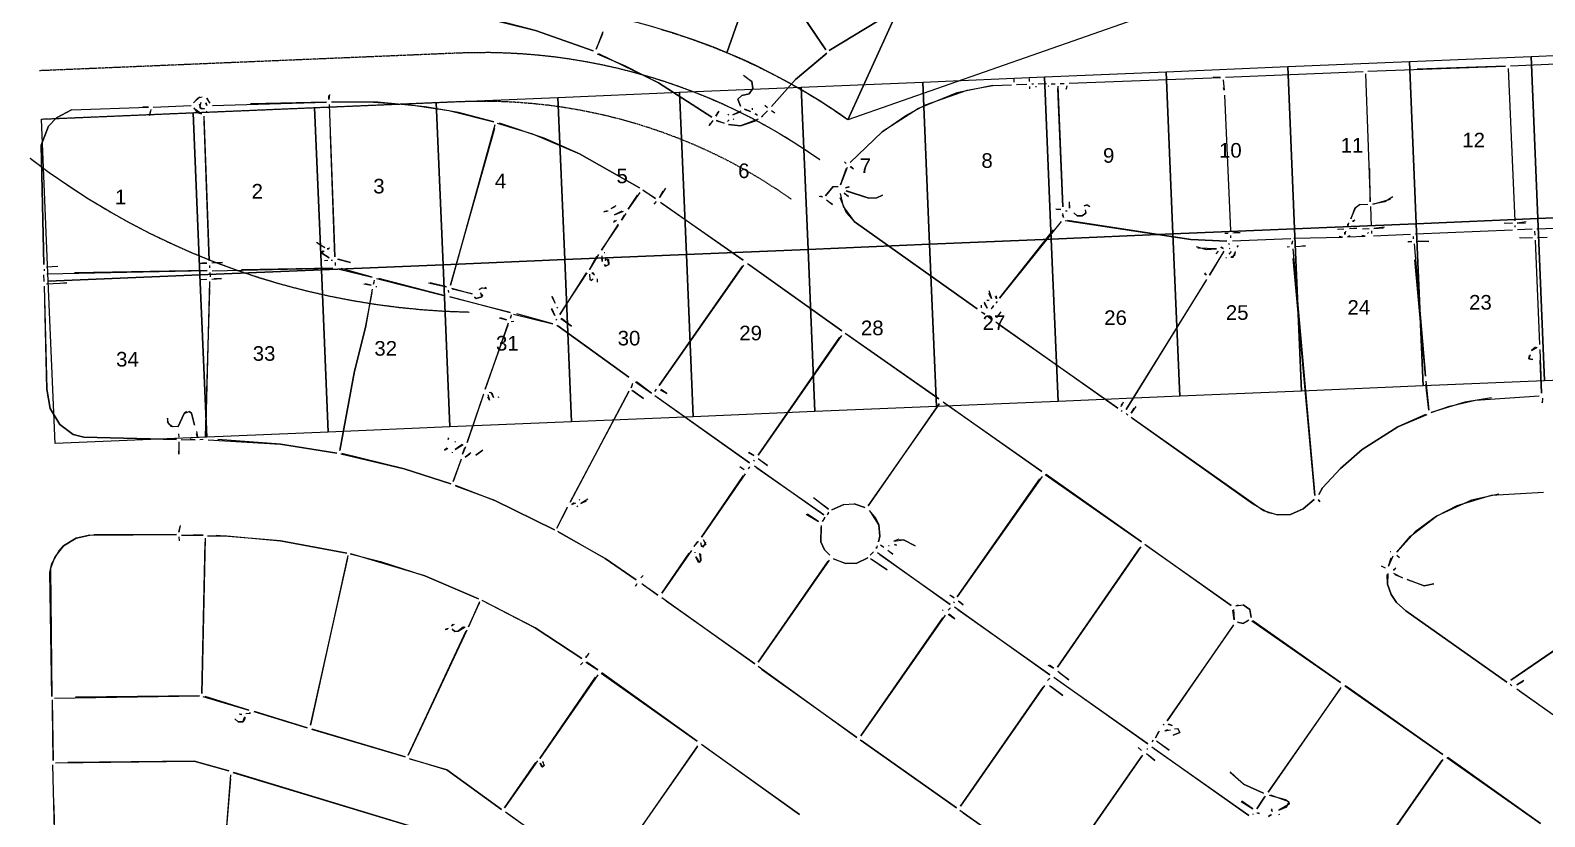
# Model space of a CAD drawing. Extents: x -824 to 3646, y -2354 to 474.
# Drawn here: x 234 to 1167, y -1150 to -666 of the extents above; entities that cross this region are included whole.
import ezdxf
from ezdxf.enums import TextEntityAlignment as Align

# ---------------------------------------------------------------- set-up
doc = ezdxf.new("R2010")
doc.units = 0
doc.linetypes.add('DASHED', pattern=[0.75, 0.5, -0.25])
for name, color, linetype in [('CURVE', 6, 'CONTINUOUS'), ('LOT_LINE', 4, 'CONTINUOUS'), ('RASTER_VECTOR_LINEWORK', 5, 'CONTINUOUS'), ('ROW_STREET', 2, 'DASHED'), ('TEXT-LABELS', 7, 'CONTINUOUS')]:
    doc.layers.add(name, color=color, linetype=linetype)
doc.styles.get("Standard").update_dxf_attribs({"font": 'Arial'})

msp = doc.modelspace()

# ---------------------------------------------------------------- linework, layer by layer
at = {"layer": 'CURVE'}
for points in [[(497.2611, -679.705), (507.1103, -679.4259), (516.9634, -679.4171), (526.8131, -679.6784), (536.6519, -680.2098), (546.4724, -681.0107), (556.2673, -682.0807), (566.0291, -683.4189), (575.7506, -685.0242), (585.4244, -686.8956), (595.0433, -689.0315), (604.5999, -691.4304), (614.0872, -694.0905), (623.498, -697.0098), (632.8251, -700.186), (642.0617, -703.6168), (651.2007, -707.2996), (660.2353, -711.2316), (669.1586, -715.4099), (677.964, -719.8314), (686.6449, -724.4926), (695.1946, -729.3902), (703.6069, -734.5204), (711.8753, -739.8793), (719.9936, -745.4629)], [(503.9844, -839.5636), (489.4295, -839.0434), (474.8984, -838.0619), (460.4057, -836.6203), (445.9659, -834.72), (431.5937, -832.3629), (417.3034, -829.5513), (403.1095, -826.2882), (389.0261, -822.5767), (375.0674, -818.4206), (361.2476, -813.8241), (347.5804, -808.7918), (334.0795, -803.3287), (320.7587, -797.4404), (307.6312, -791.1328), (294.7103, -784.4121), (282.009, -777.2853), (269.5399, -769.7593), (257.3157, -761.8419), (245.3487, -753.5409), (233.6508, -744.8647)]]:
    msp.add_lwpolyline(points, dxfattribs=at)
at = {"layer": 'LOT_LINE'}
for points in [[(821.5069, -535.9529), (926.6539, -531.5306), (972.1729, -638.6178), (737.3314, -720.9816)], [(601.7012, -545.1975), (711.604, -540.5752), (662.7943, -679.6311), (656.205, -676.9407), (649.5676, -674.3712), (642.8844, -671.9234), (636.1575, -669.5983), (629.3892, -667.3965), (622.5818, -665.3189), (615.7376, -663.366), (608.8587, -661.5387), (601.9477, -659.8373), (595.0067, -658.2627), (588.038, -656.8152), (581.0441, -655.4953)], [(711.604, -540.5752), (821.5069, -535.9529), (737.3314, -720.9816), (731.4857, -716.9214), (725.5667, -712.9689), (719.5764, -709.1252), (713.5169, -705.3916), (707.3901, -701.7695), (701.1981, -698.26), (694.943, -694.8643), (688.6268, -691.5835), (682.2517, -688.4188), (675.8198, -685.3711), (669.3333, -682.4416), (662.7943, -679.6311)], [(1158.1785, -681.9345), (1233.1123, -678.783), (1237.3144, -778.6946), (1162.3806, -781.8462)], [(933.3773, -691.3893), (1008.311, -688.2377), (1012.5131, -788.1494), (937.5794, -791.3009)], [(1008.311, -688.2377), (1083.2448, -685.0861), (1087.4469, -784.9978), (1012.5131, -788.1494)], [(1083.2448, -685.0861), (1158.1785, -681.9345), (1162.3806, -781.8462), (1087.4469, -784.9978)], [(708.576, -700.844), (783.5098, -697.6924), (787.7119, -797.6041), (712.7781, -800.7557)], [(783.5098, -697.6924), (858.4435, -694.5408), (862.6456, -794.4525), (787.7119, -797.6041)], [(858.4435, -694.5408), (933.3773, -691.3893), (937.5794, -791.3009), (862.6456, -794.4525)], [(483.7747, -710.2987), (558.7085, -707.1471), (562.9106, -807.0588), (487.9768, -810.2104)], [(558.7085, -707.1471), (633.6423, -703.9956), (637.8444, -803.9072), (562.9106, -807.0588)], [(633.6423, -703.9956), (708.576, -700.844), (712.7781, -800.7557), (637.8444, -803.9072)], [(240.4898, -720.5308), (333.9072, -716.6018), (338.1093, -816.5135), (244.6919, -820.4425)], [(333.9072, -716.6018), (408.841, -713.4503), (413.0431, -813.3619), (338.1093, -816.5135)], [(408.841, -713.4503), (483.7747, -710.2987), (487.9768, -810.2104), (413.0431, -813.3619)], [(1087.4469, -784.9978), (1162.3806, -781.8462), (1166.5827, -881.7579), (1091.649, -884.9095)], [(1162.3806, -781.8462), (1237.3144, -778.6946), (1241.5165, -878.6063), (1166.5827, -881.7579)], [(862.6456, -794.4525), (937.5794, -791.3009), (941.7815, -891.2126), (866.8477, -894.3642)], [(937.5794, -791.3009), (1012.5131, -788.1494), (1016.7152, -888.061), (941.7815, -891.2126)], [(1012.5131, -788.1494), (1087.4469, -784.9978), (1091.649, -884.9095), (1016.7152, -888.061)], [(637.8444, -803.9072), (712.7781, -800.7557), (716.9802, -900.6673), (642.0464, -903.8189)], [(712.7781, -800.7557), (787.7119, -797.6041), (791.914, -897.5158), (716.9802, -900.6673)], [(787.7119, -797.6041), (862.6456, -794.4525), (866.8477, -894.3642), (791.914, -897.5158)], [(413.0431, -813.3619), (487.9768, -810.2104), (492.1789, -910.122), (417.2452, -913.2736)], [(487.9768, -810.2104), (562.9106, -807.0588), (567.1127, -906.9705), (492.1789, -910.122)], [(562.9106, -807.0588), (637.8444, -803.9072), (642.0464, -903.8189), (567.1127, -906.9705)], [(244.6919, -820.4425), (338.1093, -816.5135), (342.3114, -916.4252), (248.894, -920.3542)], [(338.1093, -816.5135), (413.0431, -813.3619), (417.2452, -913.2736), (342.3114, -916.4252)]]:
    msp.add_lwpolyline(points, close=True, dxfattribs=at)
at = {"layer": 'RASTER_VECTOR_LINEWORK'}
for points in [[(640.4789, -554.4865), (723.7493, -677.8703), (640.5218, -555.4844)], [(784.9573, -648.252), (755.971, -659.9927), (725.7663, -678.2836), (755.971, -659.9927), (785.4562, -648.2306)], [(505.8921, -656.2318), (544.8012, -666.0579), (580.3249, -678.5284), (544.8012, -666.0579), (506.8899, -656.189)], [(586.3183, -666.775), (582.2777, -677.4449), (586.3611, -667.7728)], [(582.9051, -680.417), (600.2109, -687.6716), (620.6601, -698.29), (653.5544, -719.3706), (620.6601, -698.29), (583.903, -680.3742)], [(724.3338, -679.8446), (705.0411, -696.1676), (690.26, -712.7967), (705.0411, -696.1676), (723.8563, -680.3649)], [(1057.7039, -691.0267), (1142.5409, -687.885), (1088.1377, -689.7204)], [(1144.1019, -689.3175), (1148.128, -783.1137)], [(1145.5344, -687.7565), (1225.361, -684.3301)], [(672.9392, -693.5468), (678.0996, -697.324), (678.7913, -701.7928), (676.4252, -704.8934), (671.9778, -706.084), (669.5689, -708.1867), (671.2584, -712.6127), (669.5689, -708.1867), (671.9778, -706.084), (676.4252, -704.8934), (678.7913, -701.7928), (678.0996, -697.324), (674.5002, -694.9793)], [(826.6631, -699.9441), (804.3618, -704.4002), (780.7779, -713.9097), (758.406, -728.3656), (738.7214, -747.2046), (758.406, -728.3656), (772.9666, -718.2437), (785.1825, -711.7213), (810.7834, -702.6251), (826.6631, -699.9441), (838.1381, -699.4516)], [(839.485, -695.8949), (839.5706, -697.8906)], [(841.1316, -699.3231), (847.6175, -699.0447)], [(848.9644, -695.488), (849.05, -697.4837)], [(850.611, -698.9162), (851.6089, -698.8734)], [(854.6024, -698.7449), (859.5915, -698.5307)], [(862.6064, -698.9012), (865.101, -698.7941)], [(868.0945, -698.6656), (870.5891, -698.5585)], [(873.5826, -698.43), (966.9012, -694.9243), (962.3896, -694.6181)], [(968.4622, -696.3568), (969.2395, -702.8213), (968.6764, -701.3459)], [(969.8947, -694.7958), (1054.7104, -691.1552)], [(1056.2714, -692.5877), (1059.1561, -771.4378), (1058.777, -750.9608)], [(338.1239, -706.9186), (334.2825, -710.5824), (337.1475, -707.4604), (339.6207, -706.8544)], [(342.1581, -707.7452), (344.2822, -710.653), (342.657, -707.7237)], [(418.0361, -705.4879), (417.6657, -708.5028), (417.5586, -706.0082)], [(849.1785, -700.4772), (849.2428, -701.9739)], [(853.1699, -700.3059), (853.1913, -700.8048)], [(861.1525, -699.9632), (860.675, -700.4836)], [(866.662, -700.2266), (869.8529, -774.565), (866.7262, -701.7233)], [(872.1501, -699.991), (871.7368, -702.0081), (872.1929, -700.9888)], [(969.368, -705.8148), (972.9444, -789.1337)], [(258.9891, -714.8139), (249.7024, -719.711), (244.9274, -724.9144), (240.4308, -736.6036), (242.0821, -810.0084), (240.4308, -736.6036), (244.9274, -724.9144), (249.7024, -719.711), (258.9891, -714.8139), (306.4075, -713.2784), (302.8936, -712.9294)], [(307.9685, -714.7109), (307.1205, -718.2461), (307.9899, -715.2098)], [(309.401, -713.1499), (332.85, -712.1434)], [(334.411, -713.5759), (336.5351, -716.4837), (339.0726, -717.3745), (334.4324, -714.0748)], [(338.7727, -710.3896), (337.9034, -713.426), (340.9397, -714.2953), (338.9441, -714.381), (337.8177, -711.4303)], [(341.7662, -710.2611), (342.3508, -712.2354), (341.7876, -710.7601)], [(342.5007, -715.7278), (342.0232, -716.2481)], [(345.8432, -712.0855), (416.2332, -710.0638), (369.2923, -711.079)], [(417.7942, -711.4963), (421.3213, -805.3138), (418.5865, -729.9561)], [(419.2267, -709.9353), (442.2196, -709.948), (467.7928, -711.8493), (491.4346, -715.333), (519.2176, -722.1379), (497.4858, -716.5728), (476.8375, -712.9606), (447.7291, -710.2114), (420.7234, -709.871)], [(657.8947, -715.6855), (656.0276, -718.7646), (657.4172, -716.2058)], [(663.4685, -717.4456), (663.9888, -717.9231)], [(671.3869, -715.6062), (666.4834, -717.816), (670.9094, -716.1265)], [(673.3397, -714.5227), (677.3953, -715.8481), (673.8386, -714.5013)], [(678.3074, -713.8096), (678.3503, -714.8075)], [(679.9541, -717.2378), (681.4937, -718.1714), (680.453, -717.2164)], [(687.8725, -715.3984), (684.0311, -719.0621), (685.0075, -718.5204)], [(686.2258, -711.9702), (687.7868, -713.4027)], [(690.3671, -715.2913), (692.427, -716.7024), (690.8874, -715.7688)], [(340.6335, -718.807), (343.9465, -807.6354), (340.762, -721.8005)], [(519.8022, -724.1121), (492.5464, -822.7498), (519.8878, -726.1078)], [(521.2561, -723.05), (543.0307, -729.6129), (572.0471, -741.863), (608.9327, -762.7723), (572.0471, -741.863), (550.144, -732.3066), (522.7528, -722.9858)], [(654.139, -721.3449), (651.7729, -724.4455), (652.7065, -722.9059)], [(656.1346, -721.2592), (661.2094, -723.0407), (656.655, -721.7367)], [(664.1173, -720.9166), (663.1623, -721.9572)], [(682.0997, -720.6445), (671.2734, -724.6081), (663.7469, -723.9315), (671.2734, -724.6081), (681.6222, -721.1649)], [(666.5904, -720.3106), (667.1108, -720.7881)], [(736.8542, -750.2837), (732.8137, -760.9537), (736.3767, -750.804)], [(735.2076, -746.8555), (736.2482, -747.8105)], [(738.8285, -749.6991), (740.8884, -751.1102), (739.3274, -749.6777)], [(610.9926, -764.1833), (618.7119, -769.3502), (611.5129, -764.6608)], [(624.9408, -763.0848), (621.1851, -768.7442), (623.5083, -764.6458)], [(728.3663, -762.1442), (723.6127, -767.8465), (728.3663, -762.1442), (731.3598, -762.0158)], [(737.8671, -762.2363), (735.8928, -762.8209), (738.366, -762.2149)], [(735.9785, -764.8165), (750.1623, -769.206), (755.1515, -768.9919), (758.5796, -767.3452), (755.1515, -768.9919), (750.1623, -769.206), (736.4774, -764.7951)], [(594.4149, -773.8919), (591.4857, -775.5172), (593.9374, -774.4123)], [(609.0612, -765.7658), (602.0058, -776.0653), (607.6287, -767.3267)], [(619.2965, -771.3244), (617.864, -772.8854)], [(621.8125, -771.7163), (672.8327, -807.5138), (622.8531, -772.6713)], [(719.6214, -768.0178), (721.6384, -768.4311), (720.6192, -767.975)], [(724.2187, -770.3196), (727.8396, -773.1632), (725.7797, -771.7521)], [(732.5503, -766.4632), (734.3897, -774.3816), (741.2825, -783.5826), (817.0645, -837.3109), (741.2825, -783.5826), (736.5567, -778.2872), (732.6574, -768.9577)], [(735.0235, -765.8572), (737.6252, -768.2447), (735.0449, -766.3561)], [(873.7157, -771.4002), (873.887, -775.3915), (873.7585, -772.398)], [(884.7989, -773.4236), (882.8247, -774.0082), (884.7989, -773.4236), (886.3385, -774.3572), (885.3193, -773.9011)], [(1052.7344, -773.2129), (1049.3491, -775.8574), (1047.1115, -781.9515), (1050.3041, -774.8168), (1052.7344, -773.2129), (1057.7236, -772.9988)], [(1073.0186, -768.3436), (1068.158, -771.5512), (1060.7171, -772.8703), (1071.5861, -769.9046)], [(589.0554, -777.121), (587.0811, -777.7056), (589.5543, -777.0996)], [(593.8026, -782.9153), (592.8476, -783.9559), (594.8004, -782.8724)], [(598.0573, -777.2344), (593.6527, -779.4228), (599.0551, -777.1916)], [(600.6161, -778.6241), (597.7939, -782.7439), (599.6611, -779.6648)], [(868.7416, -783.6097), (830.7771, -830.7243), (863.9666, -788.8131)], [(865.4055, -775.7556), (868.4204, -776.126), (865.9258, -776.2331)], [(869.5253, -778.5778), (870.1313, -781.0509), (869.5681, -779.5756)], [(871.2148, -783.0038), (948.6902, -794.6733), (970.7282, -795.7267), (948.6902, -794.6733), (872.7115, -782.9395)], [(871.4567, -776.9954), (872.4545, -776.9525)], [(883.4307, -776.4814), (884.0152, -778.4556), (881.5849, -780.0595), (878.5914, -780.1879), (876.5101, -778.2779), (878.5914, -780.1879), (881.5849, -780.0595), (884.0152, -778.4556), (883.951, -776.9589)], [(1049.6489, -782.8422), (1048.1736, -783.4054), (1049.1714, -783.3626)], [(1059.2846, -774.4313), (1059.7985, -786.4053)], [(595.9053, -785.3242), (585.5931, -801.2617), (595.9267, -785.8231)], [(969.5162, -790.7803), (971.5119, -790.6947)], [(973.0729, -792.1272), (973.1371, -793.6239)], [(974.5054, -790.5662), (978.9956, -790.3734), (975.5032, -790.5234)], [(1012.1382, -793.9492), (1042.0945, -793.1632), (1040.0775, -792.7499)], [(1038.8869, -788.3025), (1042.8782, -788.1312)], [(1043.9403, -789.5851), (1043.527, -791.6022), (1043.4628, -790.1055)], [(1046.5634, -792.4715), (1045.088, -793.0347), (1056.0642, -792.5636), (1054.0471, -792.1503)], [(1045.7218, -784.5103), (1045.3086, -786.5274), (1045.2443, -785.0306)], [(1046.3706, -787.9813), (1050.8609, -787.7886), (1048.8652, -787.8742)], [(1054.3747, -788.1376), (1058.366, -787.9662)], [(1057.9742, -790.4822), (1057.4967, -791.0026)], [(1059.927, -789.3988), (1059.9913, -790.8955)], [(1061.0533, -792.3494), (1084.0035, -791.3643)], [(1067.824, -787.0604), (1061.3595, -787.8378), (1067.3465, -787.5808)], [(1085.5645, -792.7968), (1085.6287, -794.2936)], [(1086.997, -791.2358), (1146.8668, -788.666)], [(1141.6849, -784.3899), (1146.6955, -784.6747), (1142.2053, -784.8674)], [(1148.2565, -786.1072), (1148.2993, -787.105)], [(1155.1557, -783.8117), (1149.689, -784.5462), (1154.6782, -784.332)], [(1149.8603, -788.5375), (1158.8408, -788.152)], [(1160.4018, -789.5845), (1160.5089, -792.0791)], [(1161.8343, -788.0235), (1234.1985, -785.4172), (1173.8083, -787.5096)], [(409.9383, -796.3056), (415.0773, -799.5838), (410.9789, -797.2606)], [(413.6663, -801.6437), (413.2316, -803.1619), (417.8503, -805.9627), (413.2316, -803.1619), (414.6641, -801.6009)], [(418.0922, -799.9543), (416.6169, -800.5174), (417.6147, -800.4746)], [(951.8765, -799.035), (957.9491, -800.7737), (964.435, -800.4953), (952.9171, -799.99)], [(968.9895, -801.7993), (960.1312, -816.6748), (969.0109, -802.2982)], [(965.4971, -801.9492), (964.0646, -803.5102)], [(966.8868, -799.3904), (968.4263, -800.324), (967.3857, -799.369)], [(972.2892, -797.1592), (971.8117, -797.6795)], [(973.5012, -802.1055), (972.0687, -803.6665)], [(972.4177, -800.1527), (972.9166, -800.1312)], [(975.9957, -801.9984), (975.6039, -804.5144), (973.1522, -805.6193), (974.6489, -805.5551), (976.0172, -802.4973)], [(974.2206, -795.5768), (1010.1425, -794.0349)], [(977.8415, -798.4203), (976.8865, -799.461)], [(1007.8621, -799.1311), (1009.3588, -799.0668)], [(1011.2046, -795.4888), (1010.7913, -797.5059), (1011.226, -795.9877)], [(1011.4188, -800.4779), (1024.9352, -952.3474), (1011.6757, -806.4649)], [(1012.8513, -798.9169), (1019.3372, -798.6385), (1017.3415, -798.7242)], [(1082.2005, -795.9402), (1084.6951, -795.8331), (1082.7209, -796.4177)], [(1086.2561, -797.2656), (1093.2606, -878.9379), (1086.6844, -807.244)], [(1087.6886, -795.7046), (1095.1938, -795.8823), (1088.6864, -795.6618)], [(1151.0723, -793.4838), (1159.0764, -793.6401), (1151.5926, -793.9613)], [(1160.6374, -795.0726), (1163.3999, -859.4327)], [(1162.0699, -793.5116), (1168.0569, -793.2546)], [(243.6431, -811.4409), (250.6279, -811.1411)], [(338.5227, -809.3677), (342.514, -809.1964), (339.5206, -809.3249)], [(344.075, -810.6289), (344.1393, -812.1256)], [(345.5075, -809.0679), (351.9934, -808.7895), (347.0043, -809.0036)], [(414.9211, -807.5879), (416.9167, -807.5022)], [(418.9124, -807.4166), (419.9102, -807.3737)], [(421.4712, -808.8062), (421.5569, -810.8019)], [(422.8823, -806.7463), (430.972, -808.8983), (423.3812, -806.7249)], [(583.7045, -803.8419), (578.103, -813.0794), (582.7495, -804.8826)], [(585.743, -804.7541), (585.8929, -808.2465), (585.7858, -805.7519)], [(587.1541, -802.6942), (587.653, -802.6728)], [(588.3232, -806.6427), (587.8671, -807.6619), (588.3232, -806.6427), (589.8414, -807.0774), (589.9699, -810.0709), (588.017, -811.1544), (587.4753, -810.1779), (588.017, -811.1544), (589.9699, -810.0709), (589.321, -806.5999)], [(672.9612, -810.5072), (621.1643, -884.7068), (672.4837, -811.0276)], [(675.4129, -809.4023), (733.6749, -850.887), (676.4536, -810.3573)], [(970.1587, -805.7478), (970.6576, -805.7264)], [(241.8616, -816.5157), (242.0329, -820.5071)], [(242.2106, -813.0019), (242.2534, -813.9997)], [(243.8358, -815.9312), (342.7068, -813.6866), (260.799, -815.203)], [(337.9532, -819.3888), (342.4434, -819.1961)], [(344.0044, -820.6286), (341.6088, -916.1999), (344.1972, -825.1188)], [(344.2678, -815.1191), (344.3749, -817.6137)], [(345.4369, -819.0676), (351.4239, -818.8106), (346.9337, -819.0034)], [(345.7217, -814.057), (420.1244, -812.3629), (363.6827, -813.2861)], [(423.1393, -812.7333), (444.3507, -817.8209), (425.1349, -812.6477)], [(445.4342, -819.7737), (445.0424, -822.2897), (445.477, -820.7715)], [(446.8881, -818.7116), (489.3324, -829.3856), (448.3849, -818.6474)], [(576.193, -815.1607), (559.8017, -840.856), (576.6919, -815.1393)], [(578.2315, -816.0729), (578.3599, -819.0664), (579.4006, -820.0214), (580.3556, -818.9807), (579.4006, -820.0214), (578.3599, -819.0664)], [(579.6854, -815.0108), (581.2464, -816.4433), (580.1843, -814.9894)], [(582.8502, -818.8737), (582.9358, -820.8693)], [(958.2426, -819.255), (908.6983, -899.3559), (958.264, -819.7539)], [(957.0734, -815.3065), (958.1355, -816.7604), (957.0948, -815.8054)], [(242.1614, -823.5006), (243.8833, -886.9057), (245.894, -898.8154), (251.8104, -908.5582), (260.0714, -914.7014), (266.643, -916.4187), (323.6907, -917.9687), (266.643, -916.4187), (260.0714, -914.7014), (251.8104, -908.5582), (245.894, -898.8154), (243.8833, -886.9057), (242.5469, -832.481)], [(243.5939, -821.9396), (256.0668, -821.4042), (254.0711, -821.4898)], [(444.173, -825.326), (440.1904, -848.9892), (433.3428, -875.7744), (424.4439, -924.6403), (433.3428, -875.7744), (440.1904, -848.9892), (444.2587, -827.3217)], [(439.034, -822.0478), (443.567, -822.8529), (440.0318, -822.0049)], [(446.6034, -823.7222), (447.1023, -823.7008)], [(478.9901, -821.3324), (490.0947, -823.8547), (479.9879, -821.2895)], [(491.1782, -825.8076), (491.2424, -827.3043)], [(491.8484, -829.7775), (529.2607, -839.6678), (492.3688, -830.255)], [(493.131, -824.7241), (505.7752, -828.18), (493.6514, -825.2016)], [(510.743, -827.4669), (512.304, -828.8994), (511.8479, -829.9187), (508.3983, -831.0664), (507.3576, -830.1114), (508.3983, -831.0664), (511.8479, -829.9187), (511.2419, -827.4455)], [(512.1112, -824.4092), (510.1584, -825.4927), (512.1112, -824.4092), (514.6272, -824.801), (513.608, -824.345)], [(554.8189, -829.5737), (557.0073, -833.9783), (555.3392, -830.0512)], [(824.0771, -826.0135), (825.788, -830.9385), (824.1627, -828.0092)], [(828.7172, -829.3132), (828.8029, -831.3089), (828.2397, -829.8335)], [(554.6412, -837.0789), (556.8296, -841.4835), (554.6626, -837.5778)], [(558.1122, -836.4301), (558.6325, -836.9076)], [(819.4734, -835.2082), (819.5376, -836.7049)], [(819.6447, -839.1995), (821.7046, -840.6106), (820.6854, -840.1545)], [(821.3834, -833.1269), (823.0515, -837.0539), (821.4262, -834.1247)], [(822.8373, -832.0648), (824.3341, -832.0005)], [(826.9785, -835.3859), (825.5675, -837.4458), (827, -835.8848)], [(829.366, -832.7842), (828.411, -833.8249)], [(831.6401, -839.1844), (828.7965, -842.8054), (829.2526, -841.7861)], [(528.0424, -846.218), (513.7903, -886.8165), (528.0852, -847.2158)], [(522.4044, -842.9611), (526.9589, -844.2651), (523.4022, -842.9183)], [(529.8239, -841.1431), (529.4106, -843.1602), (529.8453, -841.642)], [(529.9952, -845.1345), (531.492, -845.0702)], [(531.2992, -840.58), (555.547, -846.5369), (533.2949, -840.4943)], [(557.9345, -843.9352), (557.457, -844.4555)], [(558.0844, -847.4276), (602.4474, -879.5122), (558.6047, -847.9051)], [(560.4077, -843.3292), (567.1077, -848.04), (560.9066, -843.3078)], [(823.7645, -842.0217), (825.3255, -843.4542)], [(828.4047, -845.3213), (903.6663, -898.5722), (829.9657, -846.7538)], [(733.3045, -853.9019), (681.9851, -927.5811), (732.3495, -854.9426)], [(735.7349, -852.2981), (793.4551, -892.8063), (736.7755, -853.2531)], [(1157.6699, -865.6767), (1156.7792, -868.2141), (1159.2952, -868.6059), (1156.7792, -868.2141), (1157.1924, -866.197)], [(1160.9696, -861.0365), (1158.5607, -863.1393), (1161.9674, -860.9937)], [(1163.5284, -862.4262), (1164.6849, -889.3677), (1163.8068, -868.9121)], [(604.6144, -883.4178), (603.7236, -885.9552), (604.6358, -883.9167)], [(606.5672, -882.3343), (616.3678, -889.4112), (607.0661, -882.3129)], [(1091.3292, -880.5203), (1091.8281, -880.4989)], [(1093.3891, -881.9314), (1095.1579, -899.8495), (1093.4748, -883.9271)], [(512.921, -889.8528), (502.7094, -919.7814), (512.9424, -890.3517)], [(515.437, -890.2447), (516.5847, -893.6942), (515.5012, -891.7414)], [(516.3706, -888.7051), (517.8887, -889.1397), (519.015, -892.0904), (517.3684, -888.6622)], [(521.9871, -891.463), (522.0085, -891.9619)], [(602.3125, -888.0151), (566.2668, -956.5402), (602.334, -888.5141)], [(604.2868, -887.4306), (611.5072, -892.6188), (604.8071, -887.9081)], [(619.2543, -886.7881), (618.3207, -888.3277), (619.2757, -887.287)], [(618.4277, -890.8223), (676.6898, -932.3069), (618.9481, -891.2998)], [(621.7703, -887.18), (625.8687, -889.5032), (622.2692, -887.1585)], [(796.0354, -894.6949), (856.8562, -937.5692), (797.076, -895.6499)], [(907.0088, -894.9299), (905.6191, -897.4887), (906.0538, -895.9705)], [(1133.8163, -892.1922), (1117.4378, -894.8945), (1096.7189, -901.282), (1108.044, -897.2971), (1123.8809, -893.6183), (1163.2524, -890.9286)], [(1165.3123, -892.3397), (1164.9418, -895.3546), (1165.3979, -894.3354)], [(329.9474, -900.7057), (328.4935, -901.7678), (324.8448, -909.9218), (321.3524, -910.0717), (318.7722, -908.1831), (318.1233, -904.7121), (318.2304, -907.2067), (320.3332, -909.6156), (324.8448, -909.9218), (328.4935, -901.7678), (331.4442, -900.6415), (332.9837, -901.5751), (334.8017, -908.9945), (332.9837, -901.5751), (331.4442, -900.6415)], [(793.5836, -895.7998), (749.7971, -958.6591), (793.605, -896.2987)], [(905.7262, -899.9833), (906.2465, -900.4608)], [(908.8054, -901.8504), (909.846, -902.8054)], [(914.621, -897.6021), (911.7989, -901.722), (913.666, -898.6428)], [(911.9059, -904.2165), (993.3473, -961.7006), (1001.9573, -964.3301), (1009.94, -963.9874), (1017.7941, -960.6513), (1024.5434, -954.8634), (1017.7941, -960.6513), (1009.94, -963.9874), (1001.9573, -964.3301), (996.405, -963.0689), (986.6686, -957.4888), (912.9466, -905.1715)], [(1093.2693, -902.4298), (1076.1071, -910.1641), (1054.2127, -924.0996), (1040.7142, -935.6754), (1029.7317, -947.643), (1027.4084, -951.7414), (1029.7317, -947.643), (1040.7142, -935.6754), (1054.2127, -924.0996), (1076.1071, -910.1641), (1094.2671, -902.3869)], [(335.9709, -912.943), (336.6197, -916.414), (336.0351, -914.4398)], [(325.0375, -914.412), (325.1232, -916.4077)], [(325.2517, -919.4012), (325.074, -926.9063), (325.3802, -922.3947)], [(326.6842, -917.8402), (335.1872, -917.975), (332.1723, -917.6046)], [(338.1807, -917.8465), (340.1763, -917.7609)], [(343.1913, -918.1313), (387.7875, -920.7156), (422.5125, -926.2227), (387.7875, -920.7156), (349.1782, -917.8743)], [(490.365, -923.3103), (488.9111, -924.3723), (490.8639, -923.2889)], [(491.0844, -916.7815), (491.1273, -917.7794), (491.5834, -916.7601)], [(495.6818, -919.0834), (495.2043, -919.6037)], [(499.7588, -920.9077), (495.397, -924.0939), (500.2577, -920.8863)], [(501.8187, -922.3188), (500.0157, -926.8947), (501.3412, -922.8391)], [(425.0285, -926.6146), (463.9161, -935.9418), (492.804, -945.1983), (463.9161, -935.9418), (425.5274, -926.5932)], [(493.4656, -925.6764), (493.487, -926.1753)], [(499.1464, -929.931), (494.2365, -943.6373), (499.1678, -930.4299)], [(504.9835, -926.1816), (501.5981, -928.8261), (504.506, -926.702)], [(512.403, -924.3637), (508.0412, -927.5499), (511.9255, -924.884)], [(675.9125, -925.8424), (679.4905, -927.6882), (676.4114, -925.821)], [(679.619, -930.6817), (679.1415, -931.202)], [(682.0708, -929.5768), (687.7516, -933.8314), (683.6318, -931.0093)], [(673.9747, -938.9213), (647.164, -978.0596), (673.0197, -939.962)], [(670.7884, -934.5596), (673.3687, -936.4482), (671.8291, -935.5146)], [(676.7968, -934.8015), (675.8418, -935.8422)], [(679.7689, -934.1741), (722.5495, -964.3272), (681.3299, -935.6066)], [(856.9847, -940.5627), (804.6889, -1014.7837), (855.5522, -942.1237)], [(858.9375, -939.4792), (918.1974, -980.9211), (859.4364, -939.4578)], [(495.3414, -946.0891), (519.7391, -955.5384), (556.4962, -973.4542), (519.7391, -955.5384), (495.8618, -946.5666)], [(1138.3604, -951.4775), (1121.5258, -955.1991), (1099.959, -965.1218), (1086.8737, -974.6805), (1075.4137, -987.1685), (1083.9873, -977.3036), (1099.959, -965.1218), (1112.6738, -958.578), (1133.8916, -952.1691), (1165.8008, -950.2996)], [(564.3996, -959.6194), (557.9502, -972.3921), (564.421, -960.1183)], [(568.7828, -956.9321), (567.3288, -957.9942), (569.7806, -956.8892)], [(570.8641, -958.8421), (570.3866, -959.3624)], [(572.1895, -954.7865), (571.712, -955.3068)], [(577.1787, -954.5724), (572.7955, -957.2597), (576.2237, -955.613)], [(716.0914, -953.6081), (725.3931, -960.7063), (718.1727, -955.5181)], [(734.7654, -957.8049), (727.4102, -961.1196), (734.7654, -957.8049), (741.2513, -957.5265), (747.8443, -959.7426), (741.2513, -957.5265)], [(1027.038, -954.7563), (1028.1001, -956.2102), (1027.0594, -955.2552)], [(711.5305, -963.8005), (719.2284, -968.4685), (712.5284, -963.7577)], [(723.1127, -965.8026), (721.723, -968.3614), (723.1341, -966.3015)], [(725.4787, -962.702), (724.5452, -964.2416), (725.5002, -963.2009)], [(750.4245, -961.6312), (754.63, -966.4491), (756.2981, -970.3761), (757.0968, -977.3395), (756.2489, -980.8748), (757.0968, -977.3395), (756.2981, -970.3761), (751.4652, -962.5862)], [(270.2321, -976.7447), (261.8148, -978.6055), (254.0248, -983.4383), (248.8152, -990.1598), (246.1215, -997.2731), (247.0105, -1076.2089), (245.7297, -999.7891), (246.9908, -994.2368), (251.1598, -986.5603), (254.0248, -983.4383), (261.8148, -978.6055), (270.2321, -976.7447), (323.7017, -976.4489), (272.7267, -976.6376)], [(325.9607, -970.8537), (325.1342, -974.8879), (325.9821, -971.3526)], [(325.2627, -977.8814), (325.3698, -980.376)], [(326.7166, -976.8193), (340.2088, -976.74), (334.2004, -976.4981)], [(341.2923, -978.6928), (339.3956, -1074.2427), (341.3993, -981.1874)], [(342.7248, -977.1318), (354.7202, -977.1168), (387.8413, -980.1936), (428.6604, -987.9384), (387.8413, -980.1936), (348.2128, -976.8963)], [(558.5347, -974.3663), (587.7439, -991.1066), (606.8034, -1004.2839), (587.7439, -991.1066), (559.0551, -974.8438)], [(648.2261, -979.5135), (649.8514, -982.4427), (647.421, -984.0466), (646.815, -981.5734), (646.9007, -983.5691), (648.4189, -984.0037), (649.7871, -980.946)], [(720.8322, -970.8988), (720.7616, -980.8985), (722.9714, -985.802), (726.1148, -989.1659), (722.9714, -985.802), (720.7616, -980.8985), (720.8751, -971.8966)], [(768.6789, -979.3416), (765.7283, -980.4679), (771.6939, -979.712), (778.85, -983.4035), (771.6939, -979.712), (769.1993, -979.8191)], [(430.6775, -988.3516), (449.3729, -993.0473), (476.7427, -1001.8692), (509.8361, -1015.9436), (476.7427, -1001.8692), (431.1764, -988.3302)], [(641.0208, -986.3206), (622.6552, -1012.6005), (639.5883, -987.8816)], [(644.7765, -980.6612), (642.4104, -983.7618), (645.2755, -980.6398)], [(643.0593, -987.2328), (643.0807, -987.7317)], [(645.5967, -988.1236), (646.6159, -988.5796), (646.7872, -992.571), (645.3333, -993.633), (643.6867, -990.2049), (645.8322, -993.6116), (646.7872, -992.571), (646.0956, -988.1021)], [(753.0135, -987.0117), (751.1035, -989.093)], [(755.3581, -983.4122), (754.9235, -984.9304), (754.8806, -983.9325)], [(755.5295, -987.4035), (800.3914, -1019.4667), (757.0904, -988.836)], [(757.3324, -982.8276), (759.3923, -984.2387), (758.373, -983.7826)], [(761.9725, -986.1273), (765.0731, -988.4934), (763.0132, -987.0823)], [(762.343, -983.1124), (762.8419, -983.091)], [(765.8139, -982.4636), (767.3321, -982.8982), (766.3129, -982.4421)], [(917.827, -983.936), (866.5289, -1058.1141), (917.3495, -984.4563)], [(920.2573, -982.3321), (973.3588, -1020.0396), (921.298, -983.2871)], [(1071.401, -986.8409), (1071.8999, -986.8195)], [(429.2235, -989.4137), (406.2161, -1093.8671), (429.2878, -990.9105)], [(725.7444, -992.1808), (681.9579, -1055.0402), (725.2669, -992.7012)], [(728.1962, -991.0759), (735.8298, -994.2471), (742.8146, -993.9473), (749.671, -990.654), (742.8146, -993.9473), (735.8298, -994.2471), (728.7165, -991.5534)], [(751.1891, -991.0887), (761.4887, -998.1441), (752.2298, -992.0437)], [(1065.778, -995.5794), (1068.3369, -996.9691), (1066.2984, -996.0569)], [(1073.0262, -989.7701), (1070.2897, -995.8856), (1072.0712, -990.8108)], [(1074.8442, -997.1896), (1073.3903, -998.2517), (1074.3667, -997.7099)], [(1075.4994, -989.1641), (1077.0604, -990.5966)], [(607.4094, -1006.7571), (606.4758, -1008.2967), (606.9319, -1007.2774)], [(611.1866, -1001.5966), (609.754, -1003.1576)], [(610.4029, -1006.6286), (620.2035, -1013.7054), (611.4435, -1007.5836)], [(1069.9835, -1000.3973), (1069.763, -1006.9046), (1072.0371, -1013.3048), (1075.2447, -1018.1655), (1080.9683, -1023.418), (1143.3288, -1067.2259), (1080.9683, -1023.418), (1075.2447, -1018.1655), (1072.0371, -1013.3048), (1069.763, -1006.9046), (1069.506, -1000.9176)], [(1073.4759, -1000.2473), (1079.0925, -1003.0053), (1074.5166, -1001.2023)], [(1081.6299, -1003.896), (1092.2999, -1007.9365), (1098.244, -1006.6817), (1092.2999, -1007.9365), (1082.1502, -1004.3735)], [(511.8746, -1016.8558), (544.5975, -1033.9451), (573.3934, -1052.7025), (544.5975, -1033.9451), (512.3949, -1017.3333)], [(622.7623, -1015.0951), (680.0051, -1056.1237), (625.364, -1017.4826)], [(800.1344, -1013.4797), (802.7146, -1015.3683), (801.175, -1014.4347)], [(510.4206, -1017.9179), (503.5794, -1033.2066), (510.442, -1018.4168)], [(797.1773, -1026.1025), (745.3804, -1100.302), (795.7448, -1027.6635)], [(795.5307, -1022.6743), (796.051, -1023.1518)], [(800.477, -1021.4623), (799.0445, -1023.0233)], [(799.1516, -1025.5179), (803.2714, -1028.3401), (799.6505, -1025.4965)], [(802.8217, -1017.8628), (802.3442, -1018.3832)], [(802.9502, -1020.8563), (861.7325, -1062.8185), (805.0315, -1022.7663)], [(805.2949, -1017.2568), (808.3954, -1019.6229), (805.8152, -1017.7343)], [(974.9626, -1022.47), (975.241, -1028.9559), (974.4851, -1022.9903)], [(977.8491, -1019.8469), (976.3737, -1020.41), (980.8426, -1019.7184), (984.9624, -1022.5406), (985.6754, -1027.5083), (984.9624, -1022.5406), (980.8426, -1019.7184)], [(1211.8127, -1020.8007), (1145.7805, -1066.121), (1212.3117, -1020.7793)], [(502.6672, -1035.2451), (466.4866, -1112.2731), (502.1897, -1035.7654)], [(491.1279, -1034.2409), (489.1536, -1034.8255), (490.6504, -1034.7612)], [(494.0143, -1031.6178), (493.0593, -1032.6585), (495.0121, -1031.575)], [(500.5859, -1033.3351), (497.2005, -1035.9796), (495.2049, -1036.0652), (493.6439, -1034.6327), (495.2049, -1036.0652), (497.2005, -1035.9796), (501.5837, -1033.2922)], [(974.8706, -1031.9708), (933.9277, -1091.2092), (974.892, -1032.4697)], [(984.2429, -1029.0693), (980.8362, -1031.2149), (977.301, -1030.3669), (980.8362, -1031.2149), (983.7654, -1029.5896)], [(986.26, -1029.4826), (1040.8797, -1067.6247), (986.7589, -1029.4611)], [(577.7552, -1049.5162), (575.8666, -1052.0965), (576.3227, -1051.0772)], [(583.3225, -1062.7728), (547.5465, -1114.2919), (581.89, -1064.3338)], [(573.9994, -1055.1756), (572.5669, -1056.7366)], [(575.9951, -1055.09), (583.194, -1059.7793), (576.494, -1055.0686)], [(585.2754, -1061.6893), (644.5566, -1103.6301), (585.7743, -1061.6679)], [(682.065, -1057.5348), (742.9287, -1101.4069), (684.1463, -1059.4448)], [(860.4777, -1056.8743), (864.0558, -1058.7201), (861.4755, -1056.8315)], [(866.636, -1060.6087), (873.3575, -1065.8183), (868.197, -1062.0412)], [(858.5185, -1069.4543), (806.7216, -1143.6538), (857.5635, -1070.495)], [(861.8182, -1064.8141), (860.3857, -1066.3751)], [(861.512, -1069.3258), (869.7731, -1075.4691), (862.5527, -1070.2808)], [(864.2914, -1064.2081), (922.033, -1105.2153), (866.3727, -1066.1182)], [(1041.0082, -1070.6182), (996.2881, -1135.0171), (1041.0296, -1071.1171)], [(1043.46, -1069.5133), (1103.7605, -1111.9101), (1043.9589, -1069.4919)], [(1145.3887, -1068.637), (1146.4293, -1069.592)], [(1153.7846, -1066.2773), (1149.4014, -1068.9646), (1153.3071, -1066.7976)], [(1149.5085, -1071.4592), (1225.8108, -1125.665), (1151.0695, -1072.8917)], [(247.0962, -1078.2045), (247.7045, -1115.666), (247.3103, -1083.1937)], [(248.5501, -1077.1425), (337.9631, -1075.8037), (261.5219, -1076.5857)], [(339.9802, -1076.217), (368.3263, -1084.4971), (341.4769, -1076.1527)], [(365.5042, -1088.6169), (366.0459, -1089.5933), (364.6348, -1091.6532), (361.6413, -1091.7817), (359.56, -1089.8717), (361.6413, -1091.7817), (364.6348, -1091.6532), (365.5256, -1089.1158)], [(362.425, -1086.7498), (363.9432, -1087.1844), (362.9453, -1087.2273)], [(366.4163, -1086.5784), (369.4098, -1086.4499), (368.412, -1086.4928)], [(371.3627, -1085.3664), (404.2847, -1095.4495), (371.8616, -1085.345)], [(406.8221, -1096.3403), (464.5337, -1113.3566), (407.3211, -1096.3189)], [(929.1955, -1097.4103), (926.8723, -1101.5087), (928.718, -1097.9307)], [(932.0177, -1093.2905), (931.5402, -1093.8109)], [(934.1633, -1096.6973), (932.688, -1097.2604), (936.1589, -1096.6116)], [(934.5123, -1093.1834), (937.0497, -1094.0742), (935.0112, -1093.162)], [(938.6321, -1096.0056), (940.6278, -1095.92), (941.7327, -1098.3717), (937.8056, -1100.0398), (941.7327, -1098.3717), (940.6278, -1095.92)], [(644.6851, -1106.6236), (587.7213, -1188.5424), (644.7065, -1107.1225)], [(647.1369, -1105.5186), (707.4802, -1148.9133), (648.6979, -1106.9511)], [(744.9886, -1102.818), (804.2698, -1144.7587), (745.5089, -1103.2955)], [(916.1317, -1107.4679), (918.213, -1109.3779)], [(921.6626, -1108.2302), (921.684, -1108.7291)], [(925.4398, -1103.0697), (924.4848, -1104.1104)], [(924.6133, -1107.1039), (984.4149, -1149.5221), (926.1743, -1108.5364)], [(927.4569, -1103.483), (935.1976, -1109.1487), (929.0179, -1104.9155)], [(247.3127, -1118.182), (249.2852, -1199.0706), (252.101, -1206.4473), (255.2872, -1210.809), (262.5076, -1215.9973), (255.2872, -1210.809), (252.101, -1206.4473), (249.2852, -1199.0706), (248.3834, -1143.1278)], [(249.2655, -1117.0986), (334.6872, -1115.9311), (355.9414, -1122.0165), (334.6872, -1115.9311), (256.7492, -1116.7773)], [(467.0711, -1114.2474), (490.3639, -1121.2449), (523.907, -1145.7966), (490.3639, -1121.2449), (467.5915, -1114.7249)], [(546.114, -1115.8529), (525.8598, -1144.7131), (545.159, -1116.8936)], [(549.1289, -1116.2234), (550.2338, -1118.6751), (548.7799, -1119.7372), (547.675, -1117.2854), (549.2788, -1119.7158), (550.2338, -1118.6751), (549.6278, -1116.2019)], [(918.8404, -1112.35), (867.0435, -1186.5496), (918.3629, -1112.8704)], [(921.2922, -1111.2451), (926.4741, -1115.5212), (922.8532, -1112.6776)], [(1103.889, -1114.9036), (1051.6145, -1189.6235), (1103.4115, -1115.4239)], [(1106.3407, -1113.7987), (1164.061, -1154.3069), (1106.8396, -1113.7773)], [(357.0463, -1124.4682), (351.2139, -1198.1943), (357.1534, -1126.9628)], [(358.4788, -1122.9072), (469.8893, -1156.6124), (358.9778, -1122.8858)], [(972.7598, -1122.5315), (981.0851, -1130.1715), (993.3161, -1135.6445), (981.0851, -1130.1715), (972.7812, -1123.0304)], [(994.3995, -1137.5973), (989.2327, -1145.3166), (993.922, -1138.1177)], [(996.8727, -1136.9914), (1006.9795, -1139.5565), (1009.0394, -1140.9676), (1009.1037, -1142.4644), (1002.7677, -1146.2352), (1007.6712, -1144.0254), (1009.0394, -1140.9676), (997.8705, -1136.9485)], [(526.4658, -1147.1862), (585.7685, -1189.6259), (528.0268, -1148.6187)], [(806.3298, -1146.1698), (865.0907, -1187.6331), (808.4111, -1148.0798)], [(979.5392, -1140.7344), (986.7381, -1145.4237), (980.0381, -1140.713)], [(998.2346, -1145.4301), (998.7978, -1146.9054), (998.256, -1145.929)], [(986.8666, -1148.4172), (986.888, -1148.9161)], [(989.3398, -1147.8112), (990.8579, -1148.2459), (989.8387, -1147.7898)], [(997.8856, -1148.9439), (996.4317, -1150.006), (998.3845, -1148.9225)], [(1002.8748, -1148.7298), (1003.3737, -1148.7083)]]:
    msp.add_lwpolyline(points, dxfattribs=at)
at = {"layer": 'ROW_STREET'}
for p, q in [((239.2292, -690.5573), (497.2611, -679.705)), ((240.4898, -720.5308), (498.5217, -709.6785))]:
    msp.add_line(p, q, dxfattribs=at)
for points in [[(622.5819, -665.3183), (632.7785, -668.4813), (642.8845, -671.9227), (652.8923, -675.64), (662.7944, -679.6303), (672.5834, -683.8907), (682.2519, -688.4179), (691.7926, -693.2085), (701.1983, -698.259), (710.462, -703.5655), (719.5767, -709.1241), (728.5355, -714.9305), (737.3317, -720.9804)], [(497.2611, -679.705), (507.1103, -679.4259), (516.9634, -679.4171), (526.8131, -679.6784), (536.6519, -680.2098), (546.4724, -681.0107), (556.2673, -682.0807), (566.0291, -683.4189), (575.7506, -685.0242), (585.4244, -686.8956), (595.0433, -689.0315), (604.5999, -691.4304), (614.0872, -694.0905), (623.498, -697.0098), (632.8251, -700.186), (642.0617, -703.6168), (651.2007, -707.2996), (660.2353, -711.2316), (669.1586, -715.4099), (677.964, -719.8314), (686.6449, -724.4926), (695.1946, -729.3902), (703.6069, -734.5204), (711.8753, -739.8793), (719.9936, -745.4629)], [(498.5217, -709.6785), (507.5485, -709.4227), (516.5788, -709.4146), (525.606, -709.6541), (534.6233, -710.1411), (543.6238, -710.8752), (552.6008, -711.8558), (561.5475, -713.0823), (570.4572, -714.5536), (579.3232, -716.2687), (588.1388, -718.2262), (596.8975, -720.4248), (605.5925, -722.8628), (614.2175, -725.5383), (622.7658, -728.4493), (631.2311, -731.5936), (639.607, -734.9689), (647.8871, -738.5726), (656.0654, -742.402), (664.1355, -746.4542), (672.0915, -750.7262), (679.9273, -755.2148), (687.6371, -759.9166), (695.2151, -764.8281), (702.6555, -769.9455)], [(503.9844, -839.5636), (489.4295, -839.0434), (474.8984, -838.0619), (460.4057, -836.6203), (445.9659, -834.72), (431.5937, -832.3629), (417.3034, -829.5513), (403.1095, -826.2882), (389.0261, -822.5767), (375.0674, -818.4206), (361.2476, -813.8241), (347.5804, -808.7918), (334.0795, -803.3287), (320.7587, -797.4404), (307.6312, -791.1328), (294.7103, -784.4121), (282.009, -777.2853), (269.5399, -769.7593), (257.3157, -761.8419), (245.3487, -753.5409), (233.6508, -744.8647)]]:
    msp.add_lwpolyline(points, dxfattribs=at)

# ---------------------------------------------------------------- texts
at = {"layer": 'TEXT-LABELS'}
for s, p in [('10', (972.9452, -739.7693)), ('11', (1047.879, -736.6177)), ('12', (1122.8127, -733.4662)), ('7', (748.1439, -749.224)), ('8', (823.0777, -746.0725)), ('9', (898.0114, -742.9209)), ('4', (523.3427, -758.6788)), ('5', (598.2764, -755.5272)), ('6', (673.2102, -752.3756)), ('1', (289.2996, -768.5222)), ('2', (373.4752, -764.9819)), ('3', (448.4089, -761.8303)), ('23', (1127.0148, -833.3778)), ('26', (902.2135, -842.8326)), ('25', (977.1473, -839.681)), ('24', (1052.0811, -836.5294)), ('29', (677.4123, -852.2873)), ('28', (752.346, -849.1357)), ('27', (827.2798, -845.9841)), ('32', (452.611, -861.742)), ('31', (527.5448, -858.5904)), ('30', (602.4785, -855.4389)), ('34', (293.5017, -868.4338)), ('33', (377.6773, -864.8936))]:
    msp.add_text(s, height=9, dxfattribs=at).set_placement(p, align=Align.MIDDLE_CENTER)

doc.saveas('drawing.dxf')
